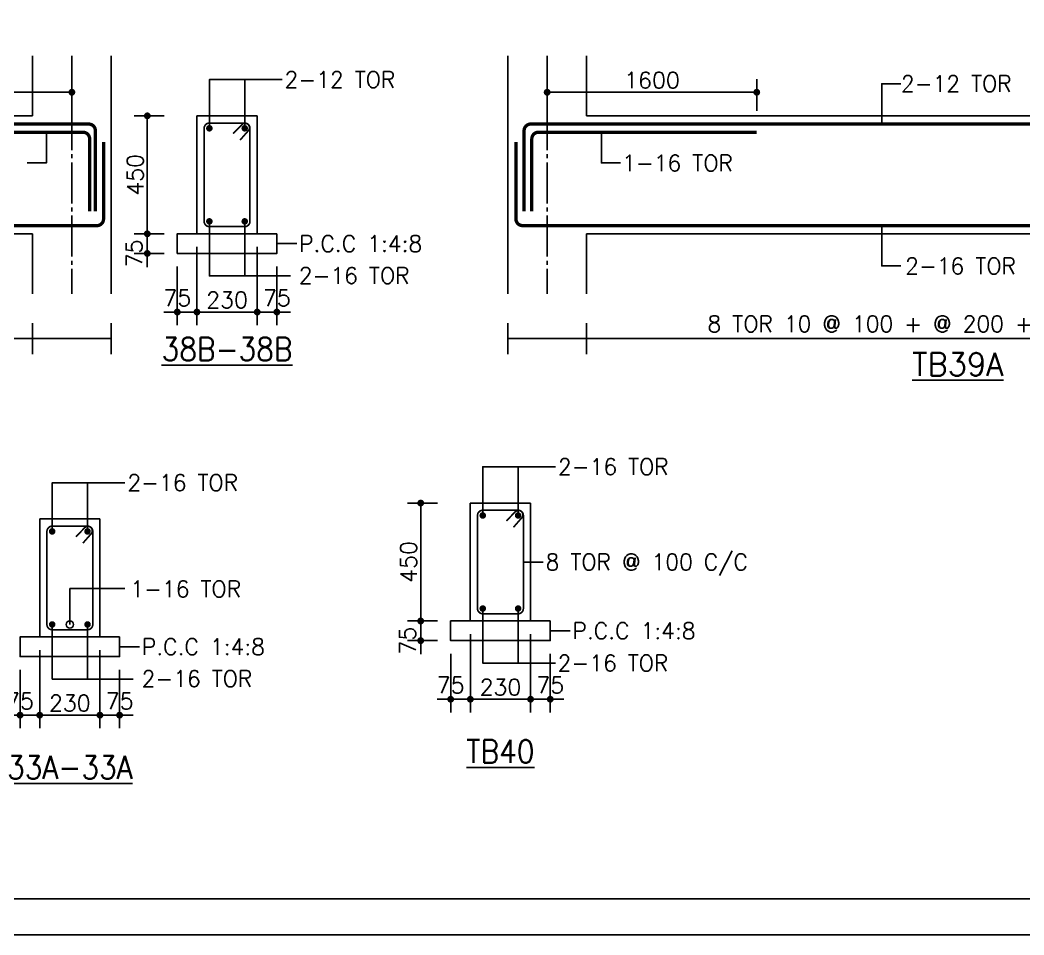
# Model space of a CAD drawing. Extents: x -200722 to 834823, y -494970 to 88783.
# Drawn here: x 263317 to 278644, y -429390 to -415429 of the extents above; entities that cross this region are included whole.
import ezdxf
from ezdxf.enums import TextEntityAlignment as Align

# ---------------------------------------------------------------- set-up
doc = ezdxf.new("R2010")
doc.units = 0
doc.header["$LTSCALE"] = 100
doc.header["$MEASUREMENT"] = 0
doc.header["$PDMODE"] = 34
doc.linetypes.add('CL', pattern=[3.25, 2.5, -0.25, 0.25, -0.25])
doc.layers.get('0').update_dxf_attribs({"linetype": 'CONTINUOUS'})
doc.layers.get('DEFPOINTS').update_dxf_attribs({"linetype": 'CONTINUOUS'})
doc.layers.add('9_PRINT BOUNDARY_NON PRINT', color=32, linetype='CONTINUOUS', plot=False)
doc.layers.add('9_TITLE TEXT', color=7, linetype='CONTINUOUS', lineweight=20)
for name, color, linetype in [('ARO', 7, 'CONTINUOUS'), ('B_NO', 3, 'CONTINUOUS'), ('BEAM', 4, 'CONTINUOUS'), ('CL', 8, 'CL'), ('FOOTING DIM', 4, 'CONTINUOUS'), ('STEEL', 6, 'CONTINUOUS'), ('TEXT', 2, 'CONTINUOUS')]:
    doc.layers.add(name, color=color, linetype=linetype)
doc.styles.add('ROMANS', font='romans.shx')
doc.styles.get("Standard").update_dxf_attribs({"font": 'simplex.shx'})
doc.dimstyles.new('STANDARD$0', dxfattribs={"dimtxt": 2.5, "dimasz": 2.5, "dimexe": 2, "dimexo": 0.7, "dimgap": 0.9, "dimtad": 1, "dimdec": 0, "dimdsep": 46, "dimtxsty": 'ROMANS', "dimcen": 0.09, "dimclrd": 4, "dimclre": 4, "dimclrt": 3, "dimadec": 0, "dimazin": 0, "dimtfac": 1, "dimtdec": 0, "dimtmove": 0, "dimatfit": 3, "dimfxl": 1, "dimtolj": 1, "dimtzin": 0, "dimarcsym": 0})

# ---------------------------------------------------------------- blocks, each defined once
blk = doc.blocks.new('DOT')
at = {"color": 0, "linetype": 'ByBlock'}
blk.add_line((-0.5, 0), (-1, 0), dxfattribs=at)
at = {"color": 0, "linetype": 'ByBlock', "const_width": 0.5}
blk.add_lwpolyline([(-0.25, 0, 1), (0.25, 0, 1)], format="xyb", close=True, dxfattribs=at)
blk = doc.blocks.new('*D1644')
at = {"layer": 'BEAM', "color": 0, "lineweight": -2, "transparency": 16777216}
for p, q in [((266018, -418890), (266018, -420084)), ((266938, -418890), (266938, -420084)), ((266122, -419884), (266834, -419884))]:
    blk.add_line(p, q, dxfattribs=at)
at = {"layer": 'DEFPOINTS', "color": 0, "lineweight": -3, "transparency": 16777216}
for p in [(266018, -418690), (266938, -418690), (266938, -419884)]:
    blk.add_point(p, dxfattribs=at)
at = {"layer": 'BEAM', "color": 0, "lineweight": -2, "transparency": 16777216, "xscale": 104, "yscale": 104, "zscale": 104, "rotation": 180}
blk.add_blockref('DOT', (266018, -419884), dxfattribs=at)
at = {"layer": 'BEAM', "color": 0, "lineweight": -2, "transparency": 16777216, "xscale": 104, "yscale": 104, "zscale": 104}
blk.add_blockref('DOT', (266938, -419884), dxfattribs=at)
at = {"layer": 'BEAM', "color": 0, "transparency": 16777216, "insert": (266478, -419700), "char_height": 248, "attachment_point": 5}
blk.add_mtext('\\A1;230', dxfattribs=at)
blk = doc.blocks.new('_DOT')
at = {"color": 0, "linetype": 'ByBlock'}
blk.add_line((-0.5, 0), (-1, 0), dxfattribs=at)
at = {"color": 0, "linetype": 'ByBlock', "const_width": 0.5}
blk.add_lwpolyline([(-0.25, 0, 1), (0.25, 0, 1)], format="xyb", close=True, dxfattribs=at)
blk = doc.blocks.new('*D1645')
at = {"layer": 'BEAM', "color": 0, "lineweight": -2, "transparency": 16777216}
for p, q in [((265518, -416890), (265060, -416890)), ((265260, -418586), (265260, -416994)), ((265518, -418690), (265060, -418690))]:
    blk.add_line(p, q, dxfattribs=at)
at = {"layer": 'DEFPOINTS', "color": 0, "lineweight": -3, "transparency": 16777216}
for p in [(265260, -416890), (265718, -416890), (265718, -418690)]:
    blk.add_point(p, dxfattribs=at)
at = {"layer": 'BEAM', "color": 0, "lineweight": -2, "transparency": 16777216, "xscale": 104, "yscale": 104, "zscale": 104}
for p, rotation in [((265260, -416890), 90), ((265260, -418690), 270)]:
    blk.add_blockref('DOT', p, dxfattribs=dict(at, rotation=rotation))
at = {"layer": 'BEAM', "color": 0, "transparency": 16777216, "insert": (265076, -417790), "char_height": 248, "attachment_point": 5, "rotation": 90}
blk.add_mtext('\\A1;450', dxfattribs=at)
blk = doc.blocks.new('*D1647')
at = {"layer": 'BEAM', "color": 0, "lineweight": -2, "transparency": 16777216}
for p, q in [((266938, -419190), (266938, -420084)), ((267238, -419190), (267238, -420084)), ((266834, -419884), (266730, -419884)), ((266938, -419884), (267238, -419884)), ((267342, -419884), (267446, -419884))]:
    blk.add_line(p, q, dxfattribs=at)
at = {"layer": 'DEFPOINTS', "color": 0, "lineweight": -3, "transparency": 16777216}
for p in [(266938, -418990), (267238, -418990), (267238, -419884)]:
    blk.add_point(p, dxfattribs=at)
at = {"layer": 'BEAM', "color": 0, "lineweight": -2, "transparency": 16777216, "xscale": 104, "yscale": 104, "zscale": 104}
blk.add_blockref('DOT', (266938, -419884), dxfattribs=at)
at = {"layer": 'BEAM', "color": 0, "lineweight": -2, "transparency": 16777216, "xscale": 104, "yscale": 104, "zscale": 104, "rotation": 180}
blk.add_blockref('DOT', (267238, -419884), dxfattribs=at)
at = {"layer": 'BEAM', "color": 0, "transparency": 16777216, "insert": (267238, -419668), "char_height": 248, "attachment_point": 5}
blk.add_mtext('\\A1;75', dxfattribs=at)
blk = doc.blocks.new('*D1648')
at = {"layer": 'BEAM', "color": 0, "lineweight": -2, "transparency": 16777216}
for p, q in [((265718, -419190), (265718, -420084)), ((266018, -419190), (266018, -420084)), ((265614, -419884), (265510, -419884)), ((266018, -419884), (265718, -419884)), ((266122, -419884), (266226, -419884))]:
    blk.add_line(p, q, dxfattribs=at)
at = {"layer": 'DEFPOINTS', "color": 0, "lineweight": -3, "transparency": 16777216}
for p in [(265718, -418990), (266018, -418990), (265718, -419884)]:
    blk.add_point(p, dxfattribs=at)
at = {"layer": 'BEAM', "color": 0, "lineweight": -2, "transparency": 16777216, "xscale": 104, "yscale": 104, "zscale": 104}
blk.add_blockref('DOT', (265718, -419884), dxfattribs=at)
at = {"layer": 'BEAM', "color": 0, "lineweight": -2, "transparency": 16777216, "xscale": 104, "yscale": 104, "zscale": 104, "rotation": 180}
blk.add_blockref('DOT', (266018, -419884), dxfattribs=at)
at = {"layer": 'BEAM', "color": 0, "transparency": 16777216, "insert": (265718, -419668), "char_height": 248, "attachment_point": 5}
blk.add_mtext('\\A1;75', dxfattribs=at)
blk = doc.blocks.new('*D1649')
at = {"layer": 'BEAM', "color": 0, "lineweight": -2, "transparency": 16777216}
for p, q in [((265260, -418586), (265260, -418482)), ((265518, -418690), (265060, -418690)), ((265260, -418690), (265260, -418990)), ((265518, -418990), (265060, -418990)), ((265260, -419094), (265260, -419198))]:
    blk.add_line(p, q, dxfattribs=at)
at = {"layer": 'DEFPOINTS', "color": 0, "lineweight": -3, "transparency": 16777216}
for p in [(265718, -418690), (265260, -418990), (265718, -418990)]:
    blk.add_point(p, dxfattribs=at)
at = {"layer": 'BEAM', "color": 0, "lineweight": -2, "transparency": 16777216, "xscale": 104, "yscale": 104, "zscale": 104}
for p, rotation in [((265260, -418690), 270), ((265260, -418990), 90)]:
    blk.add_blockref('DOT', p, dxfattribs=dict(at, rotation=rotation))
at = {"layer": 'BEAM', "color": 0, "transparency": 16777216, "insert": (265060, -418990), "char_height": 248, "attachment_point": 5, "rotation": 90}
blk.add_mtext('\\A1;75', dxfattribs=at)
blk = doc.blocks.new('*D1651')
at = {"layer": 'BEAM', "color": 0, "lineweight": -2, "transparency": 16777216}
for p, q in [((261408, -416815), (261408, -416330)), ((264108, -416815), (264108, -416330)), ((264004, -416530), (261512, -416530))]:
    blk.add_line(p, q, dxfattribs=at)
at = {"layer": 'DEFPOINTS', "color": 0, "lineweight": -3, "transparency": 16777216}
for p in [(261408, -416530), (261408, -417015), (264108, -417015)]:
    blk.add_point(p, dxfattribs=at)
at = {"layer": 'BEAM', "color": 0, "lineweight": -2, "transparency": 16777216, "xscale": 104, "yscale": 104, "zscale": 104, "rotation": 180}
blk.add_blockref('DOT', (261408, -416530), dxfattribs=at)
at = {"layer": 'BEAM', "color": 0, "lineweight": -2, "transparency": 16777216, "xscale": 104, "yscale": 104, "zscale": 104}
blk.add_blockref('DOT', (264108, -416530), dxfattribs=at)
at = {"layer": 'BEAM', "color": 0, "transparency": 16777216, "insert": (262758, -416346), "char_height": 248, "attachment_point": 5}
blk.add_mtext('\\A1;1350', dxfattribs=at)
blk = doc.blocks.new('*D1655')
at = {"layer": 'BEAM', "color": 0, "lineweight": -2, "transparency": 16777216}
for p, q in [((271365, -416815), (271365, -416330)), ((274565, -416815), (274565, -416330)), ((271469, -416530), (274461, -416530))]:
    blk.add_line(p, q, dxfattribs=at)
at = {"layer": 'DEFPOINTS', "color": 0, "lineweight": -3, "transparency": 16777216}
for p in [(274565, -416530), (271365, -417015), (274565, -417015)]:
    blk.add_point(p, dxfattribs=at)
at = {"layer": 'BEAM', "color": 0, "lineweight": -2, "transparency": 16777216, "xscale": 104, "yscale": 104, "zscale": 104, "rotation": 180}
blk.add_blockref('DOT', (271365, -416530), dxfattribs=at)
at = {"layer": 'BEAM', "color": 0, "lineweight": -2, "transparency": 16777216, "xscale": 104, "yscale": 104, "zscale": 104}
blk.add_blockref('DOT', (274565, -416530), dxfattribs=at)
at = {"layer": 'BEAM', "color": 0, "transparency": 16777216, "insert": (272965, -416346), "char_height": 248, "attachment_point": 5}
blk.add_mtext('\\A1;1600', dxfattribs=at)
blk = doc.blocks.new('*D1990')
at = {"layer": 'BEAM', "color": 0, "lineweight": -2, "transparency": 16777216}
for p, q in [((270192, -424799), (270192, -425993)), ((271112, -424799), (271112, -425993)), ((270296, -425793), (271008, -425793))]:
    blk.add_line(p, q, dxfattribs=at)
at = {"layer": 'DEFPOINTS', "color": 0, "lineweight": -3, "transparency": 16777216}
for p in [(270192, -424599), (271112, -424599), (271112, -425793)]:
    blk.add_point(p, dxfattribs=at)
at = {"layer": 'BEAM', "color": 0, "lineweight": -2, "transparency": 16777216, "xscale": 104, "yscale": 104, "zscale": 104, "rotation": 180}
blk.add_blockref('DOT', (270192, -425793), dxfattribs=at)
at = {"layer": 'BEAM', "color": 0, "lineweight": -2, "transparency": 16777216, "xscale": 104, "yscale": 104, "zscale": 104}
blk.add_blockref('DOT', (271112, -425793), dxfattribs=at)
at = {"layer": 'BEAM', "color": 0, "transparency": 16777216, "insert": (270652, -425609), "char_height": 248, "attachment_point": 5}
blk.add_mtext('\\A1;230', dxfattribs=at)
blk = doc.blocks.new('*D1991')
at = {"layer": 'BEAM', "color": 0, "lineweight": -2, "transparency": 16777216}
for p, q in [((269692, -422799), (269234, -422799)), ((269434, -424495), (269434, -422903)), ((269692, -424599), (269234, -424599))]:
    blk.add_line(p, q, dxfattribs=at)
at = {"layer": 'DEFPOINTS', "color": 0, "lineweight": -3, "transparency": 16777216}
for p in [(269434, -422799), (269892, -422799), (269892, -424599)]:
    blk.add_point(p, dxfattribs=at)
at = {"layer": 'BEAM', "color": 0, "lineweight": -2, "transparency": 16777216, "xscale": 104, "yscale": 104, "zscale": 104}
for p, rotation in [((269434, -422799), 90), ((269434, -424599), 270)]:
    blk.add_blockref('DOT', p, dxfattribs=dict(at, rotation=rotation))
at = {"layer": 'BEAM', "color": 0, "transparency": 16777216, "insert": (269250, -423699), "char_height": 248, "attachment_point": 5, "rotation": 90}
blk.add_mtext('\\A1;450', dxfattribs=at)
blk = doc.blocks.new('*D1992')
at = {"layer": 'BEAM', "color": 0, "lineweight": -2, "transparency": 16777216}
for p, q in [((271112, -425099), (271112, -425993)), ((271412, -425099), (271412, -425993)), ((271008, -425793), (270904, -425793)), ((271112, -425793), (271412, -425793)), ((271516, -425793), (271620, -425793))]:
    blk.add_line(p, q, dxfattribs=at)
at = {"layer": 'DEFPOINTS', "color": 0, "lineweight": -3, "transparency": 16777216}
for p in [(271112, -424899), (271412, -424899), (271412, -425793)]:
    blk.add_point(p, dxfattribs=at)
at = {"layer": 'BEAM', "color": 0, "lineweight": -2, "transparency": 16777216, "xscale": 104, "yscale": 104, "zscale": 104}
blk.add_blockref('DOT', (271112, -425793), dxfattribs=at)
at = {"layer": 'BEAM', "color": 0, "lineweight": -2, "transparency": 16777216, "xscale": 104, "yscale": 104, "zscale": 104, "rotation": 180}
blk.add_blockref('DOT', (271412, -425793), dxfattribs=at)
at = {"layer": 'BEAM', "color": 0, "transparency": 16777216, "insert": (271412, -425577), "char_height": 248, "attachment_point": 5}
blk.add_mtext('\\A1;75', dxfattribs=at)
blk = doc.blocks.new('*D1993')
at = {"layer": 'BEAM', "color": 0, "lineweight": -2, "transparency": 16777216}
for p, q in [((269892, -425099), (269892, -425993)), ((270192, -425099), (270192, -425993)), ((269788, -425793), (269684, -425793)), ((270192, -425793), (269892, -425793)), ((270296, -425793), (270400, -425793))]:
    blk.add_line(p, q, dxfattribs=at)
at = {"layer": 'DEFPOINTS', "color": 0, "lineweight": -3, "transparency": 16777216}
for p in [(269892, -424899), (270192, -424899), (269892, -425793)]:
    blk.add_point(p, dxfattribs=at)
at = {"layer": 'BEAM', "color": 0, "lineweight": -2, "transparency": 16777216, "xscale": 104, "yscale": 104, "zscale": 104}
blk.add_blockref('DOT', (269892, -425793), dxfattribs=at)
at = {"layer": 'BEAM', "color": 0, "lineweight": -2, "transparency": 16777216, "xscale": 104, "yscale": 104, "zscale": 104, "rotation": 180}
blk.add_blockref('DOT', (270192, -425793), dxfattribs=at)
at = {"layer": 'BEAM', "color": 0, "transparency": 16777216, "insert": (269892, -425577), "char_height": 248, "attachment_point": 5}
blk.add_mtext('\\A1;75', dxfattribs=at)
blk = doc.blocks.new('*D1994')
at = {"layer": 'BEAM', "color": 0, "lineweight": -2, "transparency": 16777216}
for p, q in [((269434, -424495), (269434, -424391)), ((269692, -424599), (269234, -424599)), ((269434, -424599), (269434, -424899)), ((269692, -424899), (269234, -424899)), ((269434, -425003), (269434, -425107))]:
    blk.add_line(p, q, dxfattribs=at)
at = {"layer": 'DEFPOINTS', "color": 0, "lineweight": -3, "transparency": 16777216}
for p in [(269892, -424599), (269434, -424899), (269892, -424899)]:
    blk.add_point(p, dxfattribs=at)
at = {"layer": 'BEAM', "color": 0, "lineweight": -2, "transparency": 16777216, "xscale": 104, "yscale": 104, "zscale": 104}
for p, rotation in [((269434, -424599), 270), ((269434, -424899), 90)]:
    blk.add_blockref('DOT', p, dxfattribs=dict(at, rotation=rotation))
at = {"layer": 'BEAM', "color": 0, "transparency": 16777216, "insert": (269234, -424899), "char_height": 248, "attachment_point": 5, "rotation": 90}
blk.add_mtext('\\A1;75', dxfattribs=at)
blk = doc.blocks.new('*D2022')
at = {"layer": 'BEAM', "color": 0, "lineweight": -2, "transparency": 16777216}
for p, q in [((263617, -425042), (263617, -426236)), ((264537, -425042), (264537, -426236)), ((263721, -426036), (264433, -426036))]:
    blk.add_line(p, q, dxfattribs=at)
at = {"layer": 'DEFPOINTS', "color": 0, "lineweight": -3, "transparency": 16777216}
for p in [(263617, -424842), (264537, -424842), (264537, -426036)]:
    blk.add_point(p, dxfattribs=at)
at = {"layer": 'BEAM', "color": 0, "lineweight": -2, "transparency": 16777216, "xscale": 104, "yscale": 104, "zscale": 104, "rotation": 180}
blk.add_blockref('DOT', (263617, -426036), dxfattribs=at)
at = {"layer": 'BEAM', "color": 0, "lineweight": -2, "transparency": 16777216, "xscale": 104, "yscale": 104, "zscale": 104}
blk.add_blockref('DOT', (264537, -426036), dxfattribs=at)
at = {"layer": 'BEAM', "color": 0, "transparency": 16777216, "insert": (264077, -425852), "char_height": 248, "attachment_point": 5}
blk.add_mtext('\\A1;230', dxfattribs=at)
blk = doc.blocks.new('*D2025')
at = {"layer": 'BEAM', "color": 0, "lineweight": -2, "transparency": 16777216}
for p, q in [((264537, -425342), (264537, -426236)), ((264837, -425342), (264837, -426236)), ((264433, -426036), (264329, -426036)), ((264537, -426036), (264837, -426036)), ((264941, -426036), (265045, -426036))]:
    blk.add_line(p, q, dxfattribs=at)
at = {"layer": 'DEFPOINTS', "color": 0, "lineweight": -3, "transparency": 16777216}
for p in [(264537, -425142), (264837, -425142), (264837, -426036)]:
    blk.add_point(p, dxfattribs=at)
at = {"layer": 'BEAM', "color": 0, "lineweight": -2, "transparency": 16777216, "xscale": 104, "yscale": 104, "zscale": 104}
blk.add_blockref('DOT', (264537, -426036), dxfattribs=at)
at = {"layer": 'BEAM', "color": 0, "lineweight": -2, "transparency": 16777216, "xscale": 104, "yscale": 104, "zscale": 104, "rotation": 180}
blk.add_blockref('DOT', (264837, -426036), dxfattribs=at)
at = {"layer": 'BEAM', "color": 0, "transparency": 16777216, "insert": (264837, -425820), "char_height": 248, "attachment_point": 5}
blk.add_mtext('\\A1;75', dxfattribs=at)
blk = doc.blocks.new('*D2026')
at = {"layer": 'BEAM', "color": 0, "lineweight": -2, "transparency": 16777216}
for p, q in [((263317, -425342), (263317, -426236)), ((263617, -425342), (263617, -426236)), ((263213, -426036), (263109, -426036)), ((263617, -426036), (263317, -426036)), ((263721, -426036), (263825, -426036))]:
    blk.add_line(p, q, dxfattribs=at)
at = {"layer": 'DEFPOINTS', "color": 0, "lineweight": -3, "transparency": 16777216}
for p in [(263317, -425142), (263617, -425142), (263317, -426036)]:
    blk.add_point(p, dxfattribs=at)
at = {"layer": 'BEAM', "color": 0, "lineweight": -2, "transparency": 16777216, "xscale": 104, "yscale": 104, "zscale": 104}
blk.add_blockref('DOT', (263317, -426036), dxfattribs=at)
at = {"layer": 'BEAM', "color": 0, "lineweight": -2, "transparency": 16777216, "xscale": 104, "yscale": 104, "zscale": 104, "rotation": 180}
blk.add_blockref('DOT', (263617, -426036), dxfattribs=at)
at = {"layer": 'BEAM', "color": 0, "transparency": 16777216, "insert": (263317, -425820), "char_height": 248, "attachment_point": 5}
blk.add_mtext('\\A1;75', dxfattribs=at)

msp = doc.modelspace()

# ---------------------------------------------------------------- linework, layer by layer
at = {"color": 18, "true_color": 0x000000}
msp.add_lwpolyline([(223222.7, -428839.6), (314632.7, -428839.6), (314632.7, -364599.6), (223222.7, -364599.6)], close=True, dxfattribs=at)
at = {"layer": '9_PRINT BOUNDARY_NON PRINT', "color": 18, "true_color": 0x000000}
msp.add_lwpolyline([(222672.7, -429389.6), (315182.7, -429389.6), (315182.7, -364049.6), (222672.7, -364049.6)], close=True, dxfattribs=at)
at = {"layer": '9_TITLE TEXT', "color": 18, "true_color": 0x000000}
msp.add_lwpolyline([(314632.7, -364599.6), (223222.7, -364599.6), (223222.7, -428839.6), (314632.7, -428839.6)], dxfattribs=at)
at = {"layer": 'ARO', "color": 18, "true_color": 0x000000}
for points, elevation in [([(276472.9, -417015.2), (276472.9, -416399.4), (276766, -416399.4)], -1101.5), ([(263719.3, -417140.2), (263719.3, -417607.1), (263426.2, -417607.1)], 0), ([(272193.8, -417140.2), (272193.8, -417607.1), (272486.9, -417607.1)], -1101.5), ([(276472.9, -418565.2), (276472.9, -419181.1), (276766, -419181.1)], -1101.5)]:
    msp.add_lwpolyline(points, dxfattribs=dict(at, elevation=elevation))
at = {"layer": 'BEAM', "color": 18, "linetype": 'ByBlock', "true_color": 0x000000}
for p, q in [((263507.8, -416890.2, 0), (263507.8, -415975.8, 0)), ((264707.8, -416890.2, 0), (264707.8, -415975.8, 0)), ((270765.4, -415975.8, 0), (270765.4, -416890.2, 0)), ((271965.4, -415975.8, 0), (271965.4, -416890.2, 0)), ((264707.8, -416890.2, 0), (264707.8, -418690.2, 0)), ((270765.4, -418690.2, 0), (270765.4, -416890.2, 0)), ((253774.8, -418690.2, 0), (263507.8, -418690.2, 0)), ((263507.8, -418690.2, 0), (263507.8, -419604.6, 0)), ((264707.8, -418690.2, 0), (264707.8, -419604.6, 0)), ((270765.4, -418690.2, 0), (270765.4, -419604.6, 0)), ((271965.4, -418690.2, 0), (283305.4, -418690.2, 0)), ((271965.4, -418690.2, 0), (271965.4, -419604.6, 0)), ((263507.8, -420527.8), (263507.8, -420052.6)), ((264707.8, -420527.8), (264707.8, -420052.6)), ((270765.4, -420527.8, 0), (270765.4, -420052.6, 0)), ((271965.4, -420527.8), (271965.4, -420052.6)), ((241832.8, -420290.2, 0), (264707.8, -420290.2)), ((270765.4, -420290.2, 0), (297965.4, -420290.2))]:
    msp.add_line(p, q, dxfattribs=at)
at = {"layer": 'BEAM', "color": 18, "true_color": 0x000000}
for p, q in [((266937.6, -416890.2), (266017.6, -416890.2)), ((266017.6, -418690.2), (266017.6, -416890.2)), ((266937.6, -416890.2), (266937.6, -418690.2)), ((266937.6, -418690.2), (266017.6, -418690.2)), ((271111.5, -422798.7), (270191.5, -422798.7)), ((270191.5, -424598.7), (270191.5, -422798.7)), ((271111.5, -422798.7), (271111.5, -424598.7)), ((264537.4, -423041.9, 6895.9), (263617.4, -423041.9, 6895.9)), ((263617.4, -424841.9, 6895.9), (263617.4, -423041.9, 6895.9)), ((264537.4, -423041.9, 6895.9), (264537.4, -424841.9, 6895.9)), ((271111.5, -424598.7), (270191.5, -424598.7)), ((264537.4, -424841.9, 6895.9), (263617.4, -424841.9, 6895.9))]:
    msp.add_line(p, q, dxfattribs=at)
for points, elevation in [([(266937.6, -417490.2), (266937.6, -418690.2)], 0), ([(264537.4, -423926.8), (264537.4, -424841.9)], 6895.9)]:
    msp.add_lwpolyline(points, dxfattribs=dict(at, elevation=elevation))
for points, elevation in [([(267237.6, -418690.2), (265717.6, -418690.2), (265717.6, -418990.2), (267237.6, -418990.2)], 0), ([(264837.4, -424841.9), (263317.4, -424841.9), (263317.4, -425141.9), (264837.4, -425141.9)], 6895.9)]:
    msp.add_lwpolyline(points, close=True, dxfattribs=dict(at, elevation=elevation))
msp.add_lwpolyline([(271111.5, -423398.7), (271111.5, -424598.7)], dxfattribs=at)
msp.add_lwpolyline([(271411.5, -424598.7), (269891.5, -424598.7), (269891.5, -424898.7), (271411.5, -424898.7)], close=True, dxfattribs=at)
at = {"layer": 'CL', "color": 18, "linetype": 'CL', "lineweight": -3, "ltscale": 2.5, "true_color": 0x000000}
for p, q in [((264107.8, -415975.8, 0), (264107.8, -419604.6, 0)), ((271365.4, -415975.8, 0), (271365.4, -419604.6, 0))]:
    msp.add_line(p, q, dxfattribs=at)
at = {"layer": 'FOOTING DIM', "color": 18, "true_color": 0x000000}
for p, q in [((263507.8, -416890.2, 0.2), (253774.8, -416890.2, -15.7)), ((283305.4, -416890.2, -20.1), (271965.4, -416890.2, -62.1))]:
    msp.add_line(p, q, dxfattribs=at)
at = {"layer": 'STEEL', "color": 18, "true_color": 0x000000}
for points, const_width, elevation in [([(264466.9, -418346.1), (264466.9, -417116.8, 0.4142136), (264365.3, -417015.2), (242180.4, -417015.2, 0.4142136), (242080.4, -417115.2), (242080.4, -418346.1)], 50.8, -1101.5), ([(266569.1, -417161.2), (266709.4, -417019.4, -0.9245164), (266803.7, -417115.1), (266676.4, -417260.1, -122.114008)], 25, 0), ([(297724.6, -418346.1), (297724.6, -417116.8, 0.4142136), (297623, -417015.2), (271113, -417015.2, 0.4142136), (271013, -417115.2), (271013, -418346.1)], 50.8, -1101.5), ([(241955.4, -417286.9), (241955.4, -418463.6, 0.4142136), (242057, -418565.2), (264490.3, -418565.2, 0.4142136), (264591.9, -418463.6), (264591.9, -417286.9)], 50.8, -1101.5), ([(270888, -417286.9), (270888, -418463.6, 0.4142136), (270989.6, -418565.2), (297748, -418565.2, 0.4142136), (297849.6, -418463.6), (297849.6, -417286.9)], 50.8, -1101.5), ([(264168.9, -423312.8), (264309.3, -423171, -0.9245164), (264403.5, -423266.7), (264276.2, -423411.7, -122.114008)], 25, 6895.9)]:
    msp.add_lwpolyline(points, format="xyb", dxfattribs=dict(at, const_width=const_width, elevation=elevation))
for points, const_width, elevation in [([(266207.6, -417000.2), (266747.6, -417000.2, -0.4142136), (266827.6, -417080.2), (266827.6, -418500.2, -0.4142136), (266747.6, -418580.2), (266207.6, -418580.2, -0.4142136), (266127.6, -418500.2), (266127.6, -417080.2, -0.4142136)], 25.4, 0), ([(266182.6, -417080.2, 1), (266232.6, -417080.2, 1)], 50, 0), ([(266722.6, -417080.2, 1), (266772.6, -417080.2, 1)], 50, 0), ([(266182.6, -418500.2, -1), (266232.6, -418500.2, -1)], 50, 0), ([(266722.6, -418500.2, -1), (266772.6, -418500.2, -1)], 50, 0), ([(263807.4, -423151.9), (264347.4, -423151.9, -0.4142136), (264427.4, -423231.9), (264427.4, -424651.9, -0.4142136), (264347.4, -424731.9), (263807.4, -424731.9, -0.4142136), (263727.4, -424651.9), (263727.4, -423231.9, -0.4142136)], 25.4, 6895.9), ([(263782.4, -423231.9, 1), (263832.4, -423231.9, 1)], 50, 6895.9), ([(264322.4, -423231.9, 1), (264372.4, -423231.9, 1)], 50, 6895.9), ([(263782.4, -424651.9, -1), (263832.4, -424651.9, -1)], 50, 6895.9), ([(264322.4, -424651.9, -1), (264372.4, -424651.9, -1)], 50, 6895.9)]:
    msp.add_lwpolyline(points, format="xyb", close=True, dxfattribs=dict(at, const_width=const_width, elevation=elevation))
at = {"layer": 'STEEL', "color": 3, "const_width": 50.8}
for points, elevation in [([(264379.5, -418346.1), (264379.5, -417241.8, 0.4142136), (264277.9, -417140.2), (261407.8, -417140.2)], 0), ([(271130.5, -418346.1), (271130.5, -417241.8, -0.4142136), (271232.1, -417140.2), (274565.4, -417140.2)], -1101.5)]:
    msp.add_lwpolyline(points, format="xyb", dxfattribs=dict(at, elevation=elevation))
at = {"layer": 'STEEL', "color": 18, "true_color": 0x000000}
for points, const_width in [([(270381.5, -422908.7), (270921.5, -422908.7, -0.4142136), (271001.5, -422988.7), (271001.5, -424408.7, -0.4142136), (270921.5, -424488.7), (270381.5, -424488.7, -0.4142136), (270301.5, -424408.7), (270301.5, -422988.7, -0.4142136)], 25.4), ([(270356.5, -422988.7, 1), (270406.5, -422988.7, 1)], 50), ([(270896.5, -422988.7, 1), (270946.5, -422988.7, 1)], 50), ([(270356.5, -424408.7, -1), (270406.5, -424408.7, -1)], 50), ([(270896.5, -424408.7, -1), (270946.5, -424408.7, -1)], 50)]:
    msp.add_lwpolyline(points, format="xyb", close=True, dxfattribs=dict(at, const_width=const_width))
at = {"layer": 'STEEL', "color": 18, "true_color": 0x000000, "const_width": 25}
msp.add_lwpolyline([(270743, -423069.6), (270883.4, -422927.8, -0.9245164), (270977.7, -423023.5), (270850.3, -423168.5, -122.114008)], format="xyb", dxfattribs=at)
at = {"layer": 'STEEL', "color": 7}
msp.add_circle((264077.4, -424651.9, 6895.9), 54.8, dxfattribs=at)
at = {"layer": 'TEXT', "color": 18, "true_color": 0x000000}
for points, elevation in [([(266207.6, -417080.2), (266207.6, -416336.4), (267319.2, -416336.4)], 0), ([(266747.6, -417080.2), (266747.6, -416336.4)], 0), ([(266207.6, -418500.2), (266207.6, -419333.5), (267446.5, -419333.5)], 0), ([(266747.6, -418500.2), (266747.6, -419333.5)], 0), ([(267237.6, -418840.2), (267541.1, -418840.2)], 0), ([(263807.4, -423231.9), (263807.4, -422488.1), (264919, -422488.1)], 6895.9), ([(264347.4, -423231.9), (264347.4, -422488.1)], 6895.9), ([(264077.4, -424651.9), (264077.4, -424103.5), (264919, -424103.5)], 6895.9), ([(263807.4, -424651.9), (263807.4, -425485.2), (265043.4, -425485.2)], 6895.9), ([(264347.4, -424651.9), (264347.4, -425485.2)], 6895.9), ([(264837.4, -424991.9), (265140.9, -424991.9)], 6895.9)]:
    msp.add_lwpolyline(points, dxfattribs=dict(at, elevation=elevation))
for points in [[(270381.5, -422988.7), (270381.5, -422244.9), (271493.1, -422244.9)], [(270921.5, -422988.7), (270921.5, -422244.9)], [(271001.5, -423698.7), (271305, -423698.7)], [(270381.5, -424408.7), (270381.5, -425242), (271493.1, -425242)], [(270921.5, -424408.7), (270921.5, -425242)], [(271411.5, -424748.7), (271715, -424748.7)]]:
    msp.add_lwpolyline(points, dxfattribs=at)

# ---------------------------------------------------------------- texts
at = {"layer": 'B_NO', "color": 18, "true_color": 0x000000}
for s, height, width, p in [('8 TOR 10 @ 100 + @ 200 + 10 @ 100 C/C', 250, 0.98, (277635.4, -420083.1, 0)), ('%%U38B-38B', 350, 0.9, (266477.6, -420449, 0)), ('%%UTB39A', 350, 0.98, (277635.4, -420680.4, 0)), ('%%UTB40', 350, 0.9, (270651.5, -426588.9)), ('%%U33A-33A', 350, 0.9, (264077.4, -426832.1, 6895.9))]:
    msp.add_text(s, height=height, dxfattribs=dict(at, width=width)).set_placement(p, align=Align.MIDDLE)
at = {"layer": 'TEXT', "color": 18, "true_color": 0x000000, "width": 0.98}
for s, p in [('2-12 TOR', (267355.6, -416336.4)), ('2-12 TOR', (276766, -416399.4, -1101.5)), ('1-16 TOR', (272509.9, -417611, -1101.5)), ('P.C.C 1:4:8', (267577.5, -418840.2)), ('2-16 TOR', (276830.8, -419181.1, -1101.5)), ('2-16 TOR', (267573.1, -419327.4, 0)), ('2-16 TOR', (271529.5, -422244.9)), ('2-16 TOR', (264955.4, -422488.1, 6895.9)), ('8 TOR @ 100 C/C', (271341.4, -423698.7)), ('1-16 TOR', (265001.6, -424109.7, 6895.9)), ('P.C.C 1:4:8', (271751.4, -424748.7)), ('P.C.C 1:4:8', (265177.3, -424991.9, 6895.9)), ('2-16 TOR', (271524.8, -425242)), ('2-16 TOR', (265172.9, -425479, 6895.9))]:
    msp.add_text(s, height=250, dxfattribs=at).set_placement(p, align=Align.MIDDLE_LEFT)

# ---------------------------------------------------------------- dimensions: what is measured, and where the dimension line sits
at = {"layer": 'BEAM', "color": 18, "true_color": 0x000000}
for base, p1, p2, angle, override, picture, middle in [((261407.8, -416529.6, 0), (264107.8, -417015.2, 0), (261407.8, -417015.2, 0), 180, {"dimscale": 8, "dimtxt": 31, "dimasz": 13, "dimexe": 25, "dimexo": 25, "dimgap": 7.5, "dimdec": 0, "dimlfac": 0.5, "dimzin": 3, "dimtxsty": 'Standard', "dimblk": 'DOT', "dimcen": 3, "dimdle": 4, "dimclrd": 0, "dimclre": 0, "dimclrt": 0, "dimtdec": 0, "dimtmove": 2, "dimldrblk": 'DOT', "dimtzin": 3}, '*D1651', (262757.8, -416345.6, 0)), ((265260.2, -416890.2), (265717.6, -418690.2), (265717.6, -416890.2), 90, {"dimscale": 8, "dimtxt": 31, "dimasz": 13, "dimexe": 25, "dimexo": 25, "dimgap": 7.5, "dimdec": 0, "dimlfac": 0.25, "dimzin": 3, "dimtxsty": 'Standard', "dimblk": 'DOT', "dimcen": 3, "dimdle": 4, "dimclrd": 0, "dimclre": 0, "dimclrt": 0, "dimtdec": 0, "dimtmove": 2, "dimldrblk": 'DOT', "dimtzin": 3}, '*D1645', (265076.2, -417790.2)), ((269434.2, -422798.7), (269891.5, -424598.7), (269891.5, -422798.7), 90, {"dimscale": 8, "dimtxt": 31, "dimasz": 13, "dimexe": 25, "dimexo": 25, "dimgap": 7.5, "dimdec": 0, "dimlfac": 0.25, "dimzin": 3, "dimtxsty": 'Standard', "dimblk": 'DOT', "dimcen": 3, "dimdle": 4, "dimclrd": 0, "dimclre": 0, "dimclrt": 0, "dimtdec": 0, "dimtmove": 2, "dimldrblk": 'DOT', "dimtzin": 3}, '*D1991', (269250.2, -423698.7))]:
    dim = msp.add_linear_dim(base=base, p1=p1, p2=p2, angle=angle, dimstyle='STANDARD$0', override=override, dxfattribs=at)
    dim.commit()
    dim.dimension.update_dxf_attribs({"geometry": picture, "text_midpoint": middle})
for base, p1, p2, override, picture, middle in [((274565.4, -416529.6, -1101.5), (271365.4, -417015.2, -1101.5), (274565.4, -417015.2, -1101.5), {"dimscale": 8, "dimtxt": 31, "dimasz": 13, "dimexe": 25, "dimexo": 25, "dimgap": 7.5, "dimdec": 0, "dimlfac": 0.5, "dimzin": 3, "dimtxsty": 'Standard', "dimblk": 'DOT', "dimcen": 3, "dimdle": 4, "dimclrd": 0, "dimclre": 0, "dimclrt": 0, "dimtdec": 0, "dimtmove": 2, "dimldrblk": 'DOT', "dimtzin": 3}, '*D1655', (272965.4, -416345.6, -1101.5)), ((266937.6, -419884.1), (266017.6, -418690.2), (266937.6, -418690.2), {"dimscale": 8, "dimtxt": 31, "dimasz": 13, "dimexe": 25, "dimexo": 25, "dimgap": 7.5, "dimdec": 0, "dimlfac": 0.25, "dimzin": 3, "dimtxsty": 'Standard', "dimblk": 'DOT', "dimcen": 3, "dimdle": 4, "dimclrd": 0, "dimclre": 0, "dimclrt": 0, "dimtdec": 0, "dimtmove": 2, "dimldrblk": 'DOT', "dimtzin": 3}, '*D1644', (266477.6, -419700.1)), ((271111.5, -425792.5), (270191.5, -424598.7), (271111.5, -424598.7), {"dimscale": 8, "dimtxt": 31, "dimasz": 13, "dimexe": 25, "dimexo": 25, "dimgap": 7.5, "dimdec": 0, "dimlfac": 0.25, "dimzin": 3, "dimtxsty": 'Standard', "dimblk": 'DOT', "dimcen": 3, "dimdle": 4, "dimclrd": 0, "dimclre": 0, "dimclrt": 0, "dimtdec": 0, "dimtmove": 2, "dimldrblk": 'DOT', "dimtzin": 3}, '*D1990', (270651.5, -425608.5)), ((264537.4, -426035.7, 6895.9), (263617.4, -424841.9, 6895.9), (264537.4, -424841.9, 6895.9), {"dimscale": 8, "dimtxt": 31, "dimasz": 13, "dimexe": 25, "dimexo": 25, "dimgap": 7.5, "dimdec": 0, "dimlfac": 0.25, "dimzin": 3, "dimtxsty": 'Standard', "dimblk": 'DOT', "dimcen": 3, "dimdle": 4, "dimclrd": 0, "dimclre": 0, "dimclrt": 0, "dimtdec": 0, "dimtmove": 2, "dimldrblk": 'DOT', "dimtzin": 3}, '*D2022', (264077.4, -425851.7, 6895.9))]:
    dim = msp.add_linear_dim(base=base, p1=p1, p2=p2, dimstyle='STANDARD$0', override=override, dxfattribs=at)
    dim.commit()
    dim.dimension.update_dxf_attribs({"geometry": picture, "text_midpoint": middle})
for base, p1, p2, angle, picture, middle in [((265260.2, -418990.2), (265717.6, -418690.2), (265717.6, -418990.2), 270, '*D1649', (265060.2, -418990.2)), ((265717.6, -419884.1), (266017.6, -418990.2), (265717.6, -418990.2), 180, '*D1648', (265717.6, -419668.3)), ((269434.2, -424898.7), (269891.5, -424598.7), (269891.5, -424898.7), 270, '*D1994', (269234.2, -424898.7)), ((269891.5, -425792.5), (270191.5, -424898.7), (269891.5, -424898.7), 180, '*D1993', (269891.5, -425576.7)), ((263317.4, -426035.7, 6895.9), (263617.4, -425141.9, 6895.9), (263317.4, -425141.9, 6895.9), 180, '*D2026', (263317.4, -425819.9, 6895.9))]:
    dim = msp.add_linear_dim(base=base, p1=p1, p2=p2, angle=angle, dimstyle='STANDARD$0', override={"dimscale": 8, "dimtxt": 31, "dimasz": 13, "dimexe": 25, "dimexo": 25, "dimgap": 7.5, "dimdec": 0, "dimlfac": 0.25, "dimzin": 3, "dimtxsty": 'Standard', "dimblk": 'DOT', "dimcen": 3, "dimdle": 4, "dimclrd": 0, "dimclre": 0, "dimclrt": 0, "dimtdec": 0, "dimtmove": 2, "dimldrblk": 'DOT', "dimtzin": 3}, dxfattribs=at)
    dim.commit()
    dim.dimension.update_dxf_attribs({"geometry": picture, "text_midpoint": middle, "dimtype": 160})
for base, p1, p2, picture, middle in [((267237.6, -419884.1), (266937.6, -418990.2), (267237.6, -418990.2), '*D1647', (267237.6, -419668.3)), ((271411.5, -425792.5), (271111.5, -424898.7), (271411.5, -424898.7), '*D1992', (271411.5, -425576.7)), ((264837.4, -426035.7, 6895.9), (264537.4, -425141.9, 6895.9), (264837.4, -425141.9, 6895.9), '*D2025', (264837.4, -425819.9, 6895.9))]:
    dim = msp.add_linear_dim(base=base, p1=p1, p2=p2, dimstyle='STANDARD$0', override={"dimscale": 8, "dimtxt": 31, "dimasz": 13, "dimexe": 25, "dimexo": 25, "dimgap": 7.5, "dimdec": 0, "dimlfac": 0.25, "dimzin": 3, "dimtxsty": 'Standard', "dimblk": 'DOT', "dimcen": 3, "dimdle": 4, "dimclrd": 0, "dimclre": 0, "dimclrt": 0, "dimtdec": 0, "dimtmove": 2, "dimldrblk": 'DOT', "dimtzin": 3}, dxfattribs=at)
    dim.commit()
    dim.dimension.update_dxf_attribs({"geometry": picture, "text_midpoint": middle, "dimtype": 160})

doc.saveas('drawing.dxf')
